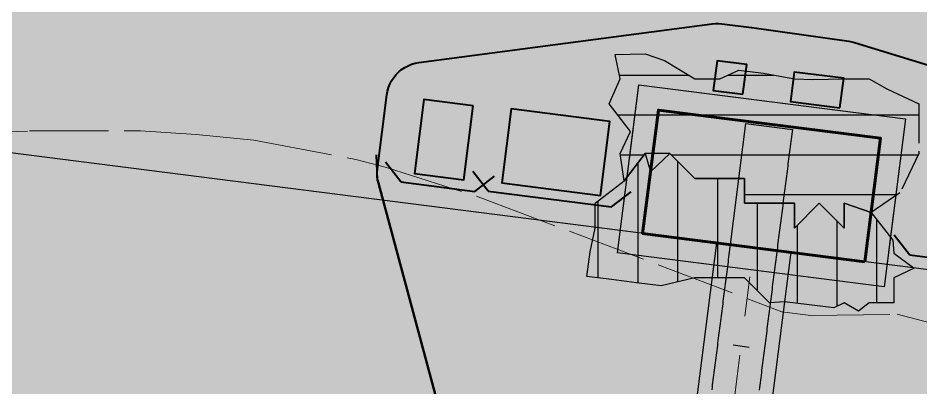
# Model space of a CAD drawing. Header units: metres. Extents: x 226877 to 228933, y 6571586 to 6573950.
# Drawn here: x 227823.09 to 227859.37, y 6571856.23 to 6571871.1 of the extents above; entities that cross this region are included whole.
import ezdxf

# ---------------------------------------------------------------- set-up
doc = ezdxf.new("R2010")
doc.units = ezdxf.units.M
doc.header["$LTSCALE"] = 2.5
for name, pattern in [('CENTER', [5.08, 3.175, -0.635, 0.635, -0.635]), ('DASHDOT', [3.556, 2.54, -0.508, 0, -0.508]), ('DASHED', [1.524, 1.27, -0.254]), ('DASHED2', [0.762, 0.635, -0.127])]:
    doc.linetypes.add(name, pattern=pattern)
for name, color, linetype, lineweight in [('A-BLDG-SLAB', 5, 'CONTINUOUS', 50), ('C-DRIV-CNTR', 6, 'CENTER', 18), ('C-DRIV-TURN', 30, 'DASHDOT', 25), ('C-DRIV-XOVR', 7, 'CONTINUOUS', 35), ('C-EART-BATR', 4, 'DASHED2', 25), ('C-EART-CUTT', 1, 'CONTINUOUS', 25), ('C-EART-FILL', 3, 'CONTINUOUS', 25), ('C-EART-PADD', 5, 'CONTINUOUS', 35), ('C-ESC-BINS', 3, 'CONTINUOUS', 25), ('C-ESC-DIVR', 3, 'CONTINUOUS', 25), ('C-ESC-FENC', 3, 'CONTINUOUS', 25), ('C-ESC-LIMT', 3, 'CONTINUOUS', 25), ('C-ESC-STOK', 3, 'CONTINUOUS', 25), ('C-ESC-WSHT', 3, 'CONTINUOUS', 25), ('C-IMAG-LOCL', 8, 'CONTINUOUS', 13), ('C-PROP-BDY', 3, 'CONTINUOUS', 50), ('C-TOPO-EXST', 8, 'DASHED', 13), ('C-UTIL-STRM', 4, 'CONTINUOUS', 25), ('C-ZONE-ENVL', 1, 'CONTINUOUS', 35)]:
    doc.layers.add(name, color=color, linetype=linetype, lineweight=lineweight)
picture_1 = doc.add_image_def('image1.png', size_in_pixel=(1400, 1199))

msp = doc.modelspace()

# ---------------------------------------------------------------- hatches: boundary and pattern name
at = {"layer": 'A-BLDG-SLAB', "true_color": 0x1a33b2}
for points in [[(227880.508, 6571855.949), (227879.871, 6571853.682), (227879.014, 6571851.488), (227877.947, 6571849.389), (227876.679, 6571847.404), (227875.222, 6571845.553), (227873.591, 6571843.854), (227871.802, 6571842.322), (227869.871, 6571840.974), (227867.817, 6571839.821), (227865.66, 6571838.876), (227863.42, 6571838.146), (227861.12, 6571837.639), (227858.782, 6571837.36), (227856.427, 6571837.312), (227854.079, 6571837.495), (227845.151, 6571838.632), (227842.832, 6571839.044), (227840.565, 6571839.681), (227838.371, 6571840.538), (227836.271, 6571841.605), (227834.286, 6571842.873), (227832.435, 6571844.33), (227830.736, 6571845.961), (227829.205, 6571847.75), (227827.857, 6571849.681), (227826.704, 6571851.735), (227825.758, 6571853.892), (227825.028, 6571856.132), (227824.522, 6571858.432), (227824.243, 6571860.77), (227824.194, 6571863.125), (227824.377, 6571865.473), (227825.009, 6571870.433), (227825.421, 6571872.752), (227826.058, 6571875.019), (227826.915, 6571877.213), (227827.982, 6571879.313), (227829.25, 6571881.298), (227830.707, 6571883.149), (227832.338, 6571884.848), (227834.127, 6571886.379), (227836.058, 6571887.727), (227838.112, 6571888.88), (227840.269, 6571889.826), (227842.508, 6571890.556), (227844.809, 6571891.063), (227847.147, 6571891.341), (227849.502, 6571891.39), (227851.85, 6571891.207), (227860.778, 6571890.069), (227863.097, 6571889.657), (227865.364, 6571889.02), (227867.558, 6571888.164), (227869.658, 6571887.096), (227871.643, 6571885.828), (227873.493, 6571884.372), (227875.193, 6571882.741), (227876.724, 6571880.951), (227878.072, 6571879.02), (227879.225, 6571876.966), (227880.171, 6571874.809), (227880.901, 6571872.57), (227881.407, 6571870.27), (227881.686, 6571867.931), (227881.735, 6571865.576), (227881.552, 6571863.228), (227880.92, 6571858.268)], [(227848.185, 6571862.44), (227848.817, 6571867.4), (227857.744, 6571866.262), (227857.112, 6571861.302)]]:
    msp.add_hatch(color=7, dxfattribs=at).paths.add_polyline_path(points)
at = {"layer": 'A-BLDG-SLAB', "true_color": 0xc7d6ff, "transparency": 33554623}
msp.add_hatch(color=7, dxfattribs=at).paths.add_polyline_path([(227848.185, 6571862.44), (227848.817, 6571867.4), (227857.744, 6571866.262), (227857.112, 6571861.302)])
msp.add_hatch(color=7, dxfattribs=at).paths.add_polyline_path([(227848.185, 6571862.44), (227848.817, 6571867.4), (227857.744, 6571866.262), (227857.112, 6571861.302)])
at = {"layer": 'C-DRIV-XOVR', "true_color": 0xdbdbdb, "transparency": 33554610}
msp.add_hatch(color=7, dxfattribs=at).paths.add_polyline_path([(227851.16, 6571862.06), (227854.136, 6571861.681), (227850.976, 6571836.882), (227850.471, 6571832.914), (227847.495, 6571833.293), (227848, 6571837.261)])
msp.add_hatch(color=7, dxfattribs=at).paths.add_polyline_path([(227851.16, 6571862.06), (227854.136, 6571861.681), (227850.976, 6571836.882), (227850.471, 6571832.914), (227847.495, 6571833.293), (227848, 6571837.261)])
at = {"layer": 'C-EART-CUTT', "true_color": 0xd9261a}
h = msp.add_hatch(dxfattribs=at)
h.set_pattern_fill('ANSI31', scale=0.5039370079, angle=45)
h.paths.add_polyline_path([(227846.28, 6571862.653), (227846.28, 6571863.653), (227847.445, 6571864.55), (227848.28, 6571865.653), (227848.501, 6571864.92), (227849.28, 6571865.653), (227850.28, 6571864.653), (227851.28, 6571864.653), (227852.28, 6571864.653), (227852.28, 6571863.653), (227853.28, 6571863.653), (227854.28, 6571863.653), (227854.28, 6571862.653), (227855.28, 6571863.653), (227856.28, 6571862.653), (227856.28, 6571863.653), (227857.365, 6571863.286), (227858.231, 6571862.168), (227858.28, 6571861.653), (227859.096, 6571861.049), (227858.28, 6571860.653), (227858.28, 6571859.653), (227857.28, 6571859.653), (227856.86, 6571859.318), (227856.28, 6571859.653), (227855.868, 6571859.444), (227854.876, 6571859.571), (227853.884, 6571859.697), (227853.28, 6571859.653), (227852.28, 6571860.653), (227851.28, 6571860.653), (227850.28, 6571860.653), (227848.924, 6571860.329), (227847.932, 6571860.456), (227846.94, 6571860.582), (227845.948, 6571860.708), (227846.074, 6571861.7)])
at = {"layer": 'C-EART-FILL', "true_color": 0x1a9933}
h = msp.add_hatch(dxfattribs=at)
h.set_pattern_fill('ANSI31', scale=0.5039370079, angle=-45)
h.paths.add_polyline_path([(227848.28, 6571869.653), (227849.069, 6571869.383), (227850.28, 6571868.653), (227851.28, 6571868.653), (227852.045, 6571869.004), (227853.037, 6571868.878), (227854.28, 6571868.653), (227855.021, 6571868.625), (227856.28, 6571868.653), (227857.28, 6571868.653), (227857.997, 6571868.246), (227859.28, 6571867.653), (227859.28, 6571865.653), (227858.519, 6571864.065), (227857.365, 6571863.286), (227856.28, 6571863.653), (227856.28, 6571862.653), (227855.28, 6571863.653), (227854.28, 6571862.653), (227854.28, 6571863.653), (227853.28, 6571863.653), (227852.28, 6571863.653), (227852.28, 6571864.653), (227851.28, 6571864.653), (227850.28, 6571864.653), (227849.28, 6571865.653), (227848.28, 6571865.653), (227847.445, 6571864.55), (227847.28, 6571865.653), (227847.698, 6571866.534), (227846.833, 6571867.652), (227847.28, 6571868.653), (227847.085, 6571869.636)])
h.paths.add_polyline_path([(227857.871, 6571867.254), (227857.28, 6571866.653), (227858.28, 6571866.653)], flags=16)
h = msp.add_hatch(dxfattribs=at)
h.set_pattern_fill('ANSI31', scale=0.3779527559, angle=-45)
h.paths.add_polyline_path([(227857.871, 6571867.254), (227858.28, 6571866.653), (227857.28, 6571866.653)])
at = {"layer": 'C-ESC-BINS', "true_color": 0x66b266, "transparency": 33554521}
for points in [[(227851.024, 6571868.186), (227851.175, 6571869.377), (227852.366, 6571869.225), (227852.214, 6571868.035)], [(227854.127, 6571867.737), (227854.279, 6571868.927), (227856.263, 6571868.674), (227856.111, 6571867.484)]]:
    msp.add_hatch(color=7, dxfattribs=at).paths.add_polyline_path(points)
at = {"layer": 'C-ESC-STOK', "true_color": 0x66b266, "transparency": 33554521}
msp.add_hatch(color=7, dxfattribs=at).paths.add_polyline_path([(227842.521, 6571864.471), (227842.9, 6571867.446), (227846.868, 6571866.941), (227846.489, 6571863.965)])
at = {"layer": 'C-ESC-WSHT', "true_color": 0x66b266, "transparency": 33554521}
msp.add_hatch(color=7, dxfattribs=at).paths.add_polyline_path([(227840.997, 6571864.591), (227839.013, 6571864.844), (227839.392, 6571867.82), (227841.376, 6571867.567)])
at = {"layer": 'C-PROP-BDY', "true_color": 0xffe633, "transparency": 33554521}
msp.add_hatch(color=7, dxfattribs=at).paths.add_polyline_path([(228025.267, 6571814.673), (227673.703, 6571859.47), (227625.752, 6571865.579), (227784.609, 6573119.999), (228184.963, 6573064.691)])
at = {"layer": 'C-PROP-BDY', "true_color": 0xe6f5e0}
msp.add_hatch(color=7, dxfattribs=at).paths.add_polyline_path([(228025.267, 6571814.673), (227673.703, 6571859.47), (227625.752, 6571865.579), (227784.609, 6573119.999), (228184.963, 6573064.691)])

# ---------------------------------------------------------------- linework, layer by layer
at = {"layer": 'A-BLDG-SLAB', "lineweight": 60, "true_color": 0x14339e}
msp.add_lwpolyline([(227857.112, 6571861.302), (227848.185, 6571862.44), (227848.817, 6571867.4), (227857.744, 6571866.262)], close=True, dxfattribs=at)
at = {"layer": 'C-DRIV-CNTR', "lineweight": 13}
msp.add_lwpolyline([(227848.983, 6571833.103), (227849.488, 6571837.071), (227852.648, 6571861.871)], dxfattribs=at)
at = {"layer": 'C-DRIV-CNTR', "linetype": 'CONTINUOUS', "lineweight": 25}
msp.add_lwpolyline([(227852.46, 6571857.862), (227851.825, 6571857.943)], dxfattribs=at)
at = {"layer": 'C-DRIV-TURN', "lineweight": 25}
msp.add_lwpolyline([(227850.973, 6571856.157), (227850.985, 6571856.256), (227850.985, 6571856.256), (227850.998, 6571856.355), (227850.998, 6571856.355), (227851.011, 6571856.454), (227851.011, 6571856.454), (227851.023, 6571856.553), (227851.023, 6571856.553), (227851.036, 6571856.651), (227851.036, 6571856.651), (227851.048, 6571856.75), (227851.048, 6571856.75), (227851.061, 6571856.849), (227851.061, 6571856.849), (227851.074, 6571856.948), (227851.074, 6571856.948), (227851.086, 6571857.047), (227851.086, 6571857.047), (227851.099, 6571857.146), (227851.099, 6571857.146), (227851.111, 6571857.245), (227851.111, 6571857.245), (227851.124, 6571857.343), (227851.124, 6571857.343), (227851.137, 6571857.442), (227851.137, 6571857.442), (227851.149, 6571857.541), (227851.149, 6571857.541), (227851.162, 6571857.64), (227851.162, 6571857.64), (227851.174, 6571857.739), (227851.174, 6571857.739), (227851.187, 6571857.838), (227851.187, 6571857.838), (227851.2, 6571857.937), (227851.2, 6571857.937), (227851.212, 6571858.035), (227851.212, 6571858.035), (227851.225, 6571858.134), (227851.225, 6571858.134), (227851.237, 6571858.233), (227851.237, 6571858.233), (227851.25, 6571858.332), (227851.25, 6571858.332), (227851.262, 6571858.431), (227851.262, 6571858.431), (227851.275, 6571858.53), (227851.275, 6571858.53), (227851.288, 6571858.629), (227851.288, 6571858.629), (227851.3, 6571858.727), (227851.3, 6571858.727), (227851.313, 6571858.826), (227851.313, 6571858.826), (227851.325, 6571858.925), (227851.325, 6571858.925), (227851.338, 6571859.024), (227851.338, 6571859.024), (227851.351, 6571859.123), (227851.351, 6571859.123), (227851.363, 6571859.222), (227851.363, 6571859.222), (227851.376, 6571859.321), (227851.376, 6571859.321), (227851.388, 6571859.419), (227851.388, 6571859.419), (227851.401, 6571859.518), (227851.401, 6571859.518), (227851.414, 6571859.617), (227851.414, 6571859.617), (227851.426, 6571859.716), (227851.426, 6571859.716), (227851.439, 6571859.815), (227851.439, 6571859.815), (227851.451, 6571859.914), (227851.451, 6571859.914), (227851.464, 6571860.013), (227851.464, 6571860.013), (227851.477, 6571860.111), (227851.477, 6571860.111), (227851.489, 6571860.21), (227851.489, 6571860.21), (227851.502, 6571860.309), (227851.502, 6571860.309), (227851.514, 6571860.408), (227851.514, 6571860.408), (227851.527, 6571860.507), (227851.527, 6571860.507), (227851.54, 6571860.606), (227851.54, 6571860.606), (227851.552, 6571860.705), (227851.552, 6571860.705), (227851.565, 6571860.803), (227851.565, 6571860.803), (227851.577, 6571860.902), (227851.577, 6571860.902), (227851.59, 6571861.001), (227851.59, 6571861.001), (227851.603, 6571861.1), (227851.603, 6571861.1), (227851.615, 6571861.199), (227851.615, 6571861.199), (227851.628, 6571861.298), (227851.628, 6571861.298), (227851.64, 6571861.397), (227851.64, 6571861.397), (227851.653, 6571861.495), (227851.653, 6571861.495), (227851.666, 6571861.594), (227851.666, 6571861.594), (227851.678, 6571861.693), (227851.678, 6571861.693), (227851.691, 6571861.792), (227851.691, 6571861.792), (227851.703, 6571861.891), (227851.703, 6571861.891), (227851.716, 6571861.99), (227851.716, 6571861.99), (227852.337, 6571866.86), (227854.202, 6571866.623), (227854.189, 6571866.524), (227854.189, 6571866.524), (227854.176, 6571866.425), (227854.176, 6571866.425), (227854.164, 6571866.326), (227854.164, 6571866.326), (227854.151, 6571866.227), (227854.151, 6571866.227), (227854.139, 6571866.128), (227854.139, 6571866.128), (227854.126, 6571866.029), (227854.126, 6571866.029), (227854.113, 6571865.931), (227854.113, 6571865.931), (227854.101, 6571865.832), (227854.101, 6571865.832), (227854.088, 6571865.733), (227854.088, 6571865.733), (227854.076, 6571865.634), (227854.076, 6571865.634), (227854.063, 6571865.535), (227854.063, 6571865.535), (227854.05, 6571865.436), (227854.05, 6571865.436), (227854.038, 6571865.337), (227854.038, 6571865.337), (227854.025, 6571865.239), (227854.025, 6571865.239), (227854.013, 6571865.14), (227854.013, 6571865.14), (227854, 6571865.041), (227854, 6571865.041), (227853.987, 6571864.942), (227853.987, 6571864.942), (227853.975, 6571864.843), (227853.975, 6571864.843), (227853.962, 6571864.744), (227853.962, 6571864.744), (227853.95, 6571864.645), (227853.95, 6571864.645), (227853.937, 6571864.547), (227853.937, 6571864.547), (227853.924, 6571864.448), (227853.924, 6571864.448), (227853.912, 6571864.349), (227853.912, 6571864.349), (227853.899, 6571864.25), (227853.899, 6571864.25), (227853.887, 6571864.151), (227853.887, 6571864.151), (227853.874, 6571864.052), (227853.874, 6571864.052), (227853.861, 6571863.953), (227853.861, 6571863.953), (227853.849, 6571863.855), (227853.849, 6571863.855), (227853.836, 6571863.756), (227853.836, 6571863.756), (227853.824, 6571863.657), (227853.824, 6571863.657), (227853.811, 6571863.558), (227853.811, 6571863.558), (227853.798, 6571863.459), (227853.798, 6571863.459), (227853.786, 6571863.36), (227853.786, 6571863.36), (227853.773, 6571863.261), (227853.773, 6571863.261), (227853.761, 6571863.163), (227853.761, 6571863.163), (227853.748, 6571863.064), (227853.748, 6571863.064), (227853.735, 6571862.965), (227853.735, 6571862.965), (227853.723, 6571862.866), (227853.723, 6571862.866), (227853.71, 6571862.767), (227853.71, 6571862.767), (227853.698, 6571862.668), (227853.698, 6571862.668), (227853.685, 6571862.569), (227853.685, 6571862.569), (227853.672, 6571862.471), (227853.672, 6571862.471), (227853.66, 6571862.372), (227853.66, 6571862.372), (227853.647, 6571862.273), (227853.647, 6571862.273), (227853.635, 6571862.174), (227853.635, 6571862.174), (227853.622, 6571862.075), (227853.622, 6571862.075), (227853.609, 6571861.976), (227853.609, 6571861.976), (227853.597, 6571861.877), (227853.597, 6571861.877), (227853.584, 6571861.779), (227853.584, 6571861.779), (227853.572, 6571861.68), (227853.572, 6571861.68), (227853.559, 6571861.581), (227853.559, 6571861.581), (227853.546, 6571861.482), (227853.546, 6571861.482), (227853.534, 6571861.383), (227853.534, 6571861.383), (227853.521, 6571861.284), (227853.521, 6571861.284), (227853.509, 6571861.185), (227853.509, 6571861.185), (227853.496, 6571861.087), (227853.496, 6571861.087), (227853.484, 6571860.988), (227853.484, 6571860.988), (227853.471, 6571860.889), (227853.471, 6571860.889), (227853.458, 6571860.79), (227853.458, 6571860.79), (227853.446, 6571860.691), (227853.446, 6571860.691), (227853.433, 6571860.592), (227853.433, 6571860.592), (227853.421, 6571860.493), (227853.421, 6571860.493), (227853.408, 6571860.395), (227853.408, 6571860.395), (227853.395, 6571860.296), (227853.395, 6571860.296), (227853.383, 6571860.197), (227853.383, 6571860.197), (227853.37, 6571860.098), (227853.37, 6571860.098), (227853.358, 6571859.999), (227853.358, 6571859.999), (227853.345, 6571859.9), (227853.345, 6571859.9), (227853.332, 6571859.801), (227853.332, 6571859.801), (227853.32, 6571859.703), (227853.32, 6571859.703), (227853.307, 6571859.604), (227853.307, 6571859.604), (227853.295, 6571859.505), (227853.295, 6571859.505), (227853.282, 6571859.406), (227853.282, 6571859.406), (227853.269, 6571859.307), (227853.269, 6571859.307), (227853.257, 6571859.208), (227853.257, 6571859.208), (227853.244, 6571859.11), (227853.244, 6571859.11), (227853.232, 6571859.011), (227853.232, 6571859.011), (227853.219, 6571858.912), (227853.219, 6571858.912), (227853.206, 6571858.813), (227853.206, 6571858.813), (227853.194, 6571858.714), (227853.194, 6571858.714), (227853.181, 6571858.615), (227853.181, 6571858.615), (227853.169, 6571858.516), (227853.169, 6571858.516), (227853.156, 6571858.418), (227853.156, 6571858.418), (227853.143, 6571858.319), (227853.143, 6571858.319), (227853.131, 6571858.22), (227853.131, 6571858.22), (227853.118, 6571858.121), (227853.118, 6571858.121), (227853.106, 6571858.022), (227853.106, 6571858.022), (227853.093, 6571857.923), (227853.093, 6571857.923), (227853.08, 6571857.824), (227853.08, 6571857.824), (227853.068, 6571857.726), (227853.068, 6571857.726), (227853.055, 6571857.627), (227853.055, 6571857.627), (227853.043, 6571857.528), (227853.043, 6571857.528), (227853.03, 6571857.429), (227853.03, 6571857.429), (227853.017, 6571857.33), (227853.017, 6571857.33), (227853.005, 6571857.231), (227853.005, 6571857.231), (227852.992, 6571857.132), (227852.992, 6571857.132), (227852.98, 6571857.034), (227852.98, 6571857.034), (227852.967, 6571856.935), (227852.967, 6571856.935), (227852.954, 6571856.836), (227852.954, 6571856.836), (227852.942, 6571856.737), (227852.942, 6571856.737), (227852.929, 6571856.638), (227852.929, 6571856.638), (227852.917, 6571856.539), (227852.917, 6571856.539), (227852.904, 6571856.44), (227852.904, 6571856.44), (227852.891, 6571856.342), (227852.891, 6571856.342), (227852.879, 6571856.243), (227852.879, 6571856.243), (227852.866, 6571856.144)], dxfattribs=at)
at = {"layer": 'C-DRIV-XOVR', "lineweight": 30}
msp.add_lwpolyline([(227848, 6571837.261), (227851.16, 6571862.06), (227854.136, 6571861.681), (227850.976, 6571836.882), (227850.471, 6571832.914), (227847.495, 6571833.293)], close=True, dxfattribs=at)
at = {"layer": 'C-EART-BATR', "lineweight": 25}
for points in [[(227848.28, 6571869.653), (227849.069, 6571869.383), (227850.28, 6571868.653), (227851.28, 6571868.653), (227852.045, 6571869.004), (227853.037, 6571868.878), (227854.28, 6571868.653), (227855.021, 6571868.625), (227856.28, 6571868.653), (227857.28, 6571868.653), (227857.997, 6571868.246), (227859.28, 6571867.653), (227859.28, 6571865.653), (227858.519, 6571864.065), (227857.365, 6571863.286), (227856.28, 6571863.653), (227856.28, 6571862.653), (227855.28, 6571863.653), (227854.28, 6571862.653), (227854.28, 6571863.653), (227853.28, 6571863.653), (227852.28, 6571863.653), (227852.28, 6571864.653), (227851.28, 6571864.653), (227850.28, 6571864.653), (227849.28, 6571865.653), (227848.28, 6571865.653), (227847.445, 6571864.55), (227847.28, 6571865.653), (227847.698, 6571866.534), (227846.833, 6571867.652), (227847.28, 6571868.653), (227847.085, 6571869.636)], [(227846.074, 6571861.7), (227846.28, 6571862.653), (227846.28, 6571863.653), (227847.445, 6571864.55), (227848.28, 6571865.653), (227848.501, 6571864.92), (227849.28, 6571865.653), (227850.28, 6571864.653), (227851.28, 6571864.653), (227852.28, 6571864.653), (227852.28, 6571863.653), (227853.28, 6571863.653), (227854.28, 6571863.653), (227854.28, 6571862.653), (227855.28, 6571863.653), (227856.28, 6571862.653), (227856.28, 6571863.653), (227857.365, 6571863.286), (227858.231, 6571862.168), (227858.28, 6571861.653), (227859.096, 6571861.049), (227858.28, 6571860.653), (227858.28, 6571859.653), (227857.28, 6571859.653), (227856.86, 6571859.318), (227856.28, 6571859.653), (227855.868, 6571859.444), (227854.876, 6571859.571), (227853.884, 6571859.697), (227853.28, 6571859.653), (227852.28, 6571860.653), (227851.28, 6571860.653), (227850.28, 6571860.653), (227848.924, 6571860.329), (227847.932, 6571860.456), (227846.94, 6571860.582), (227845.948, 6571860.708)]]:
    msp.add_lwpolyline(points, close=True, dxfattribs=at)
at = {"layer": 'C-EART-PADD', "linetype": 'DASHED2', "lineweight": 20, "true_color": 0x14339e}
msp.add_lwpolyline([(227857.891, 6571860.295), (227847.178, 6571861.661), (227848.038, 6571868.406), (227858.751, 6571867.041)], close=True, dxfattribs=at)
at = {"layer": 'C-EART-PADD', "lineweight": 30, "true_color": 0x14339e}
msp.add_lwpolyline([(227857.891, 6571860.295), (227847.178, 6571861.661), (227848.038, 6571868.406), (227858.751, 6571867.041)], close=True, dxfattribs=at)
at = {"layer": 'C-ESC-BINS', "lineweight": 40}
for points in [[(227852.214, 6571868.035), (227852.366, 6571869.225), (227851.175, 6571869.377), (227851.024, 6571868.186)], [(227856.111, 6571867.484), (227856.263, 6571868.674), (227854.279, 6571868.927), (227854.127, 6571867.737)]]:
    msp.add_lwpolyline(points, close=True, dxfattribs=at)
at = {"layer": 'C-ESC-DIVR', "lineweight": 40}
msp.add_lwpolyline([(227838.029, 6571868.445), (227838.099, 6571868.579), (227838.182, 6571868.706), (227838.277, 6571868.823), (227838.384, 6571868.931), (227838.501, 6571869.027), (227838.627, 6571869.11), (227838.761, 6571869.181), (227838.902, 6571869.238), (227839.047, 6571869.28), (227839.196, 6571869.307), (227850.979, 6571870.864), (227851.107, 6571870.875), (227851.236, 6571870.875), (227851.365, 6571870.865), (227852.555, 6571870.713), (227852.576, 6571870.71), (227856.472, 6571870.16), (227856.588, 6571870.139), (227856.701, 6571870.109), (227868.933, 6571866.367)], dxfattribs=at)
at = {"layer": 'C-ESC-FENC', "lineweight": 40}
for points in [[(227837.534, 6571864.597), (227837.49, 6571865.596)], [(227838.467, 6571864.511), (227837.855, 6571865.301)], [(227841.975, 6571864.137), (227841.363, 6571864.928)], [(227837.534, 6571864.597), (227837.565, 6571864.455), (227844.624, 6571838.195), (227847.766, 6571837.795)], [(227841.443, 6571864.131), (227842.233, 6571864.743)], [(227838.467, 6571864.511), (227841.443, 6571864.131)], [(227841.975, 6571864.137), (227846.935, 6571863.505)], [(227846.935, 6571863.505), (227847.725, 6571864.117)], [(227858.907, 6571861.578), (227858.295, 6571862.369)], [(227858.907, 6571861.578), (227862.875, 6571861.072)]]:
    msp.add_lwpolyline(points, dxfattribs=at)
at = {"layer": 'C-ESC-LIMT', "lineweight": 40}
msp.add_lwpolyline([(227844.624, 6571838.195), (227837.565, 6571864.455), (227837.534, 6571864.597), (227837.517, 6571864.742), (227837.514, 6571864.888), (227837.525, 6571865.034), (227837.904, 6571868.01), (227837.931, 6571868.159), (227837.973, 6571868.304), (227838.029, 6571868.445), (227838.099, 6571868.579), (227838.182, 6571868.706), (227838.277, 6571868.823), (227838.384, 6571868.931), (227838.501, 6571869.027), (227838.627, 6571869.11), (227838.761, 6571869.181), (227838.902, 6571869.238), (227839.047, 6571869.28), (227839.196, 6571869.307), (227850.979, 6571870.864), (227851.107, 6571870.875), (227851.236, 6571870.875), (227851.365, 6571870.865), (227852.555, 6571870.713), (227852.576, 6571870.71), (227856.472, 6571870.16), (227856.588, 6571870.139), (227856.701, 6571870.109), (227868.933, 6571866.367)], dxfattribs=at)
at = {"layer": 'C-ESC-STOK', "lineweight": 40}
msp.add_lwpolyline([(227846.489, 6571863.965), (227846.868, 6571866.941), (227842.9, 6571867.446), (227842.521, 6571864.471)], close=True, dxfattribs=at)
at = {"layer": 'C-ESC-WSHT', "lineweight": 40}
msp.add_lwpolyline([(227841.376, 6571867.567), (227839.392, 6571867.82), (227839.013, 6571864.844), (227840.997, 6571864.591)], close=True, dxfattribs=at)
at = {"layer": 'C-TOPO-EXST', "lineweight": 13, "true_color": 0x808080}
msp.add_lwpolyline([(227816.488, 6571866.314), (227823.542, 6571866.557), (227828.014, 6571866.567), (227830.245, 6571866.417), (227832.565, 6571866.187), (227836.654, 6571865.415), (227837.888, 6571865.096), (227841.686, 6571863.876), (227853.774, 6571859.295), (227854.947, 6571859.138), (227858.418, 6571859.19), (227859.678, 6571858.864), (227862.385, 6571857.989), (227862.786, 6571857.76), (227863.61, 6571857), (227866.384, 6571853.512), (227866.935, 6571852.854), (227867.633, 6571852.159), (227871.578, 6571851.068), (227875.932, 6571849.972), (227884.36, 6571848.126)], dxfattribs=at)
at = {"layer": 'C-UTIL-STRM'}
for points in [[(227848.816, 6571867.4), (227848.816, 6571867.4)], [(227857.744, 6571866.262), (227857.744, 6571866.262)]]:
    msp.add_lwpolyline(points, dxfattribs=at)
at = {"layer": 'C-UTIL-STRM', "linetype": 'DASHED', "lineweight": 35, "true_color": 0x00808c}
msp.add_lwpolyline([(227857.744, 6571866.262), (227848.816, 6571867.4)], dxfattribs=at)
at = {"layer": 'C-ZONE-ENVL', "lineweight": 30}
msp.add_lwpolyline([(227916.872, 6571853.687), (227787.872, 6571870.125)], dxfattribs=at)

# ---------------------------------------------------------------- pictures from other files: only their frames are drawn
at = {"layer": 'C-IMAG-LOCL'}
image = msp.add_image(picture_1, insert=(226877.414, 6571586.241), size_in_units=(2055.888, 1762.19), dxfattribs=dict(at, fade=35))

doc.saveas('drawing.dxf')
